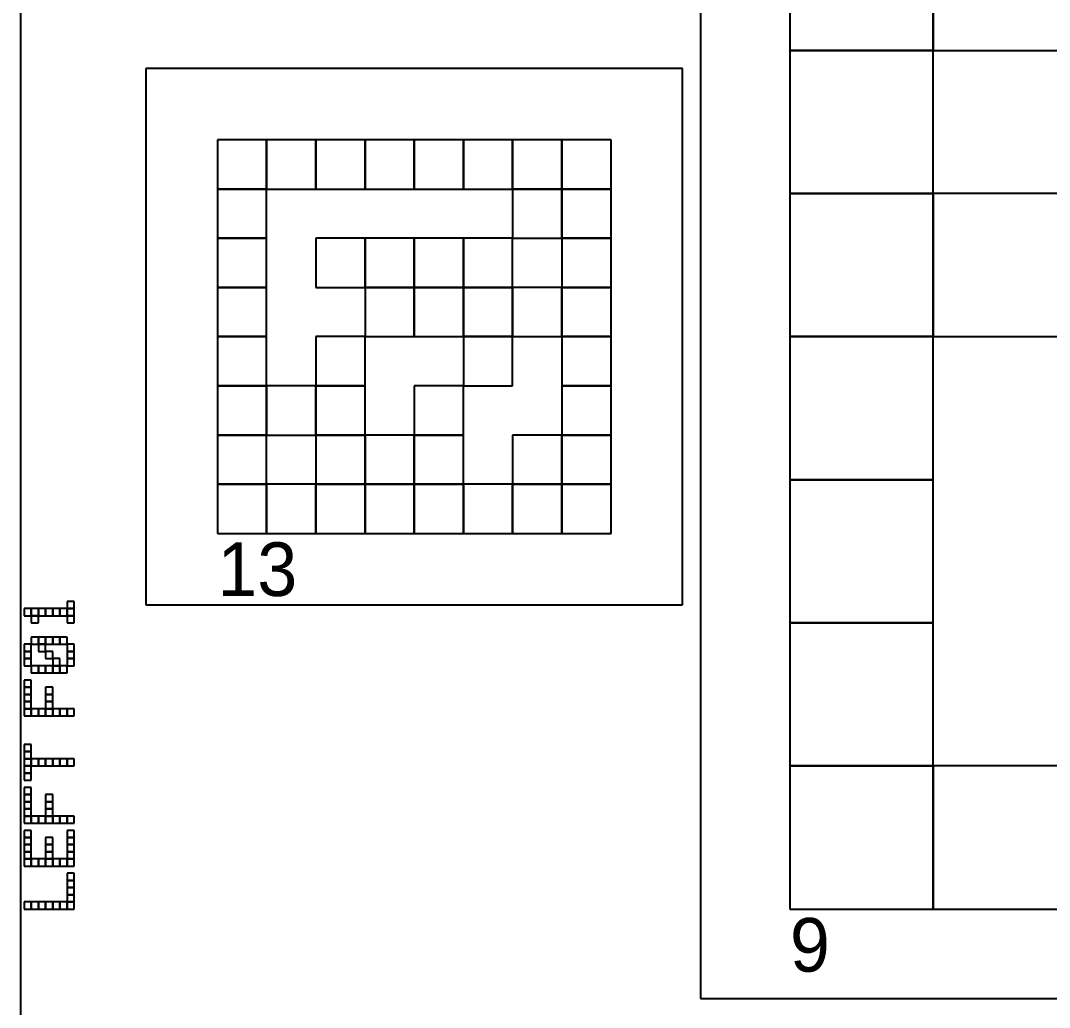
# Model space of a CAD drawing. Extents: x 0 to 150, y -8 to 159.
# Drawn here: x 0 to 57.5, y 37.5 to 92.7 of the extents above; entities that cross this region are included whole.
import ezdxf

# ---------------------------------------------------------------- set-up
doc = ezdxf.new("R2010")
doc.units = 0
for name, color, linetype in [('BLACK_POCKET', 7, 'CONTINUOUS'), ('BOARD_TEXT', 2, 'CONTINUOUS'), ('CUT', 1, 'CONTINUOUS'), ('LABEL', 3, 'CONTINUOUS'), ('QUIET_ZONE', 4, 'CONTINUOUS'), ('TAG_BOUNDARY', 8, 'CONTINUOUS')]:
    doc.layers.add(name, color=color, linetype=linetype)

msp = doc.modelspace()

# ---------------------------------------------------------------- linework, layer by layer
at = {"layer": 'BLACK_POCKET'}
for p, q in [((43, 99), (43, 91)), ((51, 91), (51, 99)), ((51, 99), (51, 91)), ((43, 91), (51, 91)), ((51, 91), (43, 91)), ((43, 91), (43, 83)), ((51, 91), (59, 91)), ((51, 83), (51, 91)), ((13.75, 86), (11, 86)), ((11, 86), (11, 83.25)), ((13.75, 83.25), (13.75, 86)), ((16.5, 86), (13.75, 86)), ((13.75, 86), (13.75, 83.25)), ((16.5, 83.25), (16.5, 86)), ((19.25, 86), (16.5, 86)), ((16.5, 86), (16.5, 83.25)), ((19.25, 83.25), (19.25, 86)), ((22, 86), (19.25, 86)), ((19.25, 86), (19.25, 83.25)), ((22, 83.25), (22, 86)), ((24.75, 86), (22, 86)), ((22, 86), (22, 83.25)), ((24.75, 83.25), (24.75, 86)), ((27.5, 86), (24.75, 86)), ((24.75, 86), (24.75, 83.25)), ((27.5, 83.25), (27.5, 86)), ((30.25, 86), (27.5, 86)), ((27.5, 86), (27.5, 83.25)), ((30.25, 83.25), (30.25, 86)), ((33, 86), (30.25, 86)), ((30.25, 86), (30.25, 83.25)), ((33, 83.25), (33, 86)), ((11, 83.25), (13.75, 83.25)), ((13.75, 83.25), (11, 83.25)), ((11, 83.25), (11, 80.5)), ((13.75, 83.25), (16.5, 83.25)), ((13.75, 80.5), (13.75, 83.25)), ((16.5, 83.25), (19.25, 83.25)), ((19.25, 83.25), (22, 83.25)), ((22, 83.25), (24.75, 83.25)), ((24.75, 83.25), (27.5, 83.25)), ((27.5, 83.25), (30.25, 83.25)), ((30.25, 83.25), (27.5, 83.25)), ((27.5, 83.25), (27.5, 80.5)), ((30.25, 83.25), (33, 83.25)), ((30.25, 80.5), (30.25, 83.25)), ((33, 83.25), (30.25, 83.25)), ((30.25, 83.25), (30.25, 80.5)), ((33, 80.5), (33, 83.25)), ((43, 83), (51, 83)), ((51, 83), (43, 83)), ((43, 83), (43, 75)), ((51, 75), (51, 83)), ((59, 83), (51, 83)), ((51, 83), (51, 75)), ((11, 80.5), (13.75, 80.5)), ((13.75, 80.5), (11, 80.5)), ((11, 80.5), (11, 77.75)), ((13.75, 77.75), (13.75, 80.5)), ((19.25, 80.5), (16.5, 80.5)), ((16.5, 80.5), (16.5, 77.75)), ((19.25, 77.75), (19.25, 80.5)), ((22, 80.5), (19.25, 80.5)), ((19.25, 80.5), (19.25, 77.75)), ((22, 77.75), (22, 80.5)), ((24.75, 80.5), (22, 80.5)), ((22, 80.5), (22, 77.75)), ((24.75, 77.75), (24.75, 80.5)), ((27.5, 80.5), (24.75, 80.5)), ((24.75, 80.5), (24.75, 77.75)), ((27.5, 80.5), (30.25, 80.5)), ((27.5, 77.75), (27.5, 80.5)), ((30.25, 80.5), (33, 80.5)), ((33, 80.5), (30.25, 80.5)), ((30.25, 80.5), (30.25, 77.75)), ((33, 77.75), (33, 80.5)), ((11, 77.75), (13.75, 77.75)), ((13.75, 77.75), (11, 77.75)), ((11, 77.75), (11, 75)), ((13.75, 75), (13.75, 77.75)), ((16.5, 77.75), (19.25, 77.75)), ((19.25, 77.75), (22, 77.75)), ((22, 77.75), (19.25, 77.75)), ((19.25, 77.75), (19.25, 75)), ((22, 77.75), (24.75, 77.75)), ((22, 75), (22, 77.75)), ((24.75, 77.75), (22, 77.75)), ((22, 77.75), (22, 75)), ((24.75, 77.75), (27.5, 77.75)), ((24.75, 75), (24.75, 77.75)), ((27.5, 77.75), (24.75, 77.75)), ((24.75, 77.75), (24.75, 75)), ((27.5, 75), (27.5, 77.75)), ((30.25, 77.75), (27.5, 77.75)), ((27.5, 77.75), (27.5, 75)), ((30.25, 77.75), (33, 77.75)), ((30.25, 75), (30.25, 77.75)), ((33, 77.75), (30.25, 77.75)), ((30.25, 77.75), (30.25, 75)), ((33, 75), (33, 77.75)), ((11, 75), (13.75, 75)), ((13.75, 75), (11, 75)), ((11, 75), (11, 72.25)), ((13.75, 72.25), (13.75, 75)), ((19.25, 75), (16.5, 75)), ((16.5, 75), (16.5, 72.25)), ((19.25, 75), (22, 75)), ((19.25, 72.25), (19.25, 75)), ((22, 75), (24.75, 75)), ((24.75, 75), (27.5, 75)), ((27.5, 75), (24.75, 75)), ((24.75, 75), (24.75, 72.25)), ((27.5, 75), (30.25, 75)), ((27.5, 72.25), (27.5, 75)), ((30.25, 75), (33, 75)), ((33, 75), (30.25, 75)), ((30.25, 75), (30.25, 72.25)), ((33, 72.25), (33, 75)), ((43, 75), (51, 75)), ((51, 75), (43, 75)), ((43, 75), (43, 67)), ((51, 75), (59, 75)), ((51, 67), (51, 75)), ((11, 72.25), (13.75, 72.25)), ((13.75, 72.25), (11, 72.25)), ((11, 72.25), (11, 69.5)), ((13.75, 69.5), (13.75, 72.25)), ((16.5, 72.25), (13.75, 72.25)), ((13.75, 72.25), (13.75, 69.5)), ((16.5, 72.25), (19.25, 72.25)), ((16.5, 69.5), (16.5, 72.25)), ((19.25, 72.25), (16.5, 72.25)), ((16.5, 72.25), (16.5, 69.5)), ((19.25, 69.5), (19.25, 72.25)), ((24.75, 72.25), (22, 72.25)), ((22, 72.25), (22, 69.5)), ((24.75, 72.25), (27.5, 72.25)), ((24.75, 69.5), (24.75, 72.25)), ((30.25, 72.25), (33, 72.25)), ((33, 72.25), (30.25, 72.25)), ((30.25, 72.25), (30.25, 69.5)), ((33, 69.5), (33, 72.25)), ((11, 69.5), (13.75, 69.5)), ((13.75, 69.5), (11, 69.5)), ((11, 69.5), (11, 66.75)), ((13.75, 69.5), (16.5, 69.5)), ((13.75, 66.75), (13.75, 69.5)), ((16.5, 69.5), (19.25, 69.5)), ((19.25, 69.5), (16.5, 69.5)), ((16.5, 69.5), (16.5, 66.75)), ((19.25, 66.75), (19.25, 69.5)), ((22, 69.5), (19.25, 69.5)), ((19.25, 69.5), (19.25, 66.75)), ((22, 69.5), (24.75, 69.5)), ((22, 66.75), (22, 69.5)), ((24.75, 69.5), (22, 69.5)), ((22, 69.5), (22, 66.75)), ((24.75, 66.75), (24.75, 69.5)), ((30.25, 69.5), (27.5, 69.5)), ((27.5, 69.5), (27.5, 66.75)), ((30.25, 69.5), (33, 69.5)), ((30.25, 66.75), (30.25, 69.5)), ((33, 69.5), (30.25, 69.5)), ((30.25, 69.5), (30.25, 66.75)), ((33, 66.75), (33, 69.5)), ((11, 66.75), (13.75, 66.75)), ((13.75, 66.75), (11, 66.75)), ((11, 66.75), (11, 64)), ((13.75, 64), (13.75, 66.75)), ((16.5, 66.75), (13.75, 66.75)), ((13.75, 66.75), (13.75, 64)), ((16.5, 66.75), (19.25, 66.75)), ((16.5, 64), (16.5, 66.75)), ((19.25, 66.75), (16.5, 66.75)), ((16.5, 66.75), (16.5, 64)), ((19.25, 66.75), (22, 66.75)), ((19.25, 64), (19.25, 66.75)), ((22, 66.75), (19.25, 66.75)), ((19.25, 66.75), (19.25, 64)), ((22, 66.75), (24.75, 66.75)), ((22, 64), (22, 66.75)), ((24.75, 66.75), (22, 66.75)), ((22, 66.75), (22, 64)), ((24.75, 64), (24.75, 66.75)), ((27.5, 66.75), (24.75, 66.75)), ((24.75, 66.75), (24.75, 64)), ((27.5, 66.75), (30.25, 66.75)), ((27.5, 64), (27.5, 66.75)), ((30.25, 66.75), (27.5, 66.75)), ((27.5, 66.75), (27.5, 64)), ((30.25, 66.75), (33, 66.75)), ((30.25, 64), (30.25, 66.75)), ((33, 66.75), (30.25, 66.75)), ((30.25, 66.75), (30.25, 64)), ((33, 64), (33, 66.75)), ((43, 67), (51, 67)), ((51, 67), (43, 67)), ((43, 67), (43, 59)), ((51, 59), (51, 67)), ((11, 64), (13.75, 64)), ((13.75, 64), (16.5, 64)), ((16.5, 64), (19.25, 64)), ((19.25, 64), (22, 64)), ((22, 64), (24.75, 64)), ((24.75, 64), (27.5, 64)), ((27.5, 64), (30.25, 64)), ((30.25, 64), (33, 64)), ((43, 59), (51, 59)), ((51, 59), (43, 59)), ((43, 59), (43, 51)), ((51, 51), (51, 59)), ((43, 51), (51, 51)), ((51, 51), (43, 51)), ((43, 51), (43, 43)), ((51, 43), (51, 51)), ((59, 51), (51, 51)), ((51, 51), (51, 43)), ((43, 43), (51, 43)), ((51, 43), (59, 43))]:
    msp.add_line(p, q, dxfattribs=at)
at = {"layer": 'BOARD_TEXT'}
for p, q in [((0.6, 59.8), (0.2, 59.8)), ((0.2, 59.8), (0.2, 59.4)), ((0.6, 59.4), (0.6, 59.8)), ((1, 59.8), (0.6, 59.8)), ((0.6, 59.8), (0.6, 59.4)), ((1, 59.4), (1, 59.8)), ((1.4, 59.8), (1, 59.8)), ((1, 59.8), (1, 59.4)), ((1.4, 59.4), (1.4, 59.8)), ((1.8, 59.8), (1.4, 59.8)), ((1.4, 59.8), (1.4, 59.4)), ((1.8, 59.4), (1.8, 59.8)), ((2.2, 59.8), (1.8, 59.8)), ((1.8, 59.8), (1.8, 59.4)), ((2.2, 59.4), (2.2, 59.8)), ((2.6, 59.8), (2.2, 59.8)), ((2.2, 59.8), (2.2, 59.4)), ((3, 60.2), (2.6, 60.2)), ((2.6, 60.2), (2.6, 59.8)), ((2.6, 59.4), (2.6, 59.8)), ((3, 59.8), (2.6, 59.8)), ((2.6, 59.8), (2.6, 59.4)), ((2.6, 59.8), (3, 59.8)), ((3, 59.8), (3, 60.2)), ((3, 59.4), (3, 59.8)), ((0.2, 59.4), (0.6, 59.4)), ((1, 59.4), (0.6, 59.4)), ((0.6, 59.4), (0.6, 59)), ((0.6, 59.4), (1, 59.4)), ((1, 59), (1, 59.4)), ((1, 59.4), (1.4, 59.4)), ((1.4, 59.4), (1.8, 59.4)), ((1.8, 59.4), (2.2, 59.4)), ((2.2, 59.4), (2.6, 59.4)), ((3, 59.4), (2.6, 59.4)), ((2.6, 59.4), (2.6, 59)), ((2.6, 59.4), (3, 59.4)), ((3, 59), (3, 59.4)), ((0.6, 59), (1, 59)), ((2.6, 59), (3, 59)), ((1, 58.2), (0.6, 58.2)), ((0.6, 58.2), (0.6, 57.8)), ((1, 57.8), (1, 58.2)), ((1.4, 58.2), (1, 58.2)), ((1, 58.2), (1, 57.8)), ((1.4, 57.8), (1.4, 58.2)), ((1.8, 58.2), (1.4, 58.2)), ((1.4, 58.2), (1.4, 57.8)), ((1.8, 57.8), (1.8, 58.2)), ((2.2, 58.2), (1.8, 58.2)), ((1.8, 58.2), (1.8, 57.8)), ((2.2, 57.8), (2.2, 58.2)), ((2.6, 58.2), (2.2, 58.2)), ((2.2, 58.2), (2.2, 57.8)), ((2.6, 57.8), (2.6, 58.2)), ((0.6, 57.8), (0.2, 57.8)), ((0.2, 57.8), (0.2, 57.4)), ((0.6, 57.4), (0.6, 57.8)), ((0.6, 57.8), (1, 57.8)), ((1.4, 57.8), (1, 57.8)), ((1, 57.8), (1, 57.4)), ((1, 57.8), (1.4, 57.8)), ((1.4, 57.4), (1.4, 57.8)), ((1.4, 57.8), (1.8, 57.8)), ((1.8, 57.8), (2.2, 57.8)), ((2.2, 57.8), (2.6, 57.8)), ((3, 57.8), (2.6, 57.8)), ((2.6, 57.8), (2.6, 57.4)), ((3, 57.4), (3, 57.8)), ((0.6, 57.4), (0.2, 57.4)), ((0.2, 57.4), (0.2, 57)), ((0.2, 57.4), (0.6, 57.4)), ((0.6, 57), (0.2, 57)), ((0.2, 57), (0.2, 56.6)), ((0.2, 57), (0.6, 57)), ((0.6, 57), (0.6, 57.4)), ((0.6, 56.6), (0.6, 57)), ((1, 57.4), (1.4, 57.4)), ((1.8, 57.4), (1.4, 57.4)), ((1.4, 57.4), (1.4, 57)), ((1.4, 57), (1.8, 57)), ((1.8, 57), (1.8, 57.4)), ((2.2, 57), (1.8, 57)), ((1.8, 57), (1.8, 56.6)), ((2.2, 56.6), (2.2, 57)), ((3, 57.4), (2.6, 57.4)), ((2.6, 57.4), (2.6, 57)), ((2.6, 57.4), (3, 57.4)), ((3, 57), (2.6, 57)), ((2.6, 57), (2.6, 56.6)), ((2.6, 57), (3, 57)), ((3, 57), (3, 57.4)), ((3, 56.6), (3, 57)), ((0.2, 56.6), (0.6, 56.6)), ((1, 56.6), (0.6, 56.6)), ((0.6, 56.6), (0.6, 56.2)), ((1, 56.2), (1, 56.6)), ((1.4, 56.6), (1, 56.6)), ((1, 56.6), (1, 56.2)), ((1.4, 56.2), (1.4, 56.6)), ((1.8, 56.6), (1.4, 56.6)), ((1.4, 56.6), (1.4, 56.2)), ((1.8, 56.2), (1.8, 56.6)), ((2.2, 56.6), (1.8, 56.6)), ((1.8, 56.6), (1.8, 56.2)), ((1.8, 56.6), (2.2, 56.6)), ((2.2, 56.2), (2.2, 56.6)), ((2.6, 56.6), (2.2, 56.6)), ((2.2, 56.6), (2.2, 56.2)), ((2.6, 56.2), (2.6, 56.6)), ((2.6, 56.6), (3, 56.6)), ((0.6, 55.8), (0.2, 55.8)), ((0.2, 55.8), (0.2, 55.4)), ((0.6, 56.2), (1, 56.2)), ((0.6, 55.4), (0.6, 55.8)), ((1, 56.2), (1.4, 56.2)), ((1.4, 56.2), (1.8, 56.2)), ((1.8, 56.2), (2.2, 56.2)), ((2.2, 56.2), (2.6, 56.2)), ((0.6, 55.4), (0.2, 55.4)), ((0.2, 55.4), (0.2, 55)), ((0.2, 55.4), (0.6, 55.4)), ((0.6, 55), (0.6, 55.4)), ((1.8, 55.4), (1.4, 55.4)), ((1.4, 55.4), (1.4, 55)), ((1.8, 55), (1.8, 55.4)), ((0.6, 55), (0.2, 55)), ((0.2, 55), (0.2, 54.6)), ((0.2, 55), (0.6, 55)), ((0.6, 54.6), (0.6, 55)), ((1.8, 55), (1.4, 55)), ((1.4, 55), (1.4, 54.6)), ((1.4, 55), (1.8, 55)), ((1.8, 54.6), (1.8, 55)), ((0.6, 54.6), (0.2, 54.6)), ((0.2, 54.6), (0.2, 54.2)), ((0.2, 54.6), (0.6, 54.6)), ((0.6, 54.2), (0.2, 54.2)), ((0.2, 54.2), (0.2, 53.8)), ((0.2, 54.2), (0.6, 54.2)), ((0.6, 54.2), (0.6, 54.6)), ((0.6, 53.8), (0.6, 54.2)), ((1, 54.2), (0.6, 54.2)), ((0.6, 54.2), (0.6, 53.8)), ((1, 53.8), (1, 54.2)), ((1.4, 54.2), (1, 54.2)), ((1, 54.2), (1, 53.8)), ((1.8, 54.6), (1.4, 54.6)), ((1.4, 54.6), (1.4, 54.2)), ((1.4, 54.6), (1.8, 54.6)), ((1.4, 53.8), (1.4, 54.2)), ((1.8, 54.2), (1.4, 54.2)), ((1.4, 54.2), (1.4, 53.8)), ((1.4, 54.2), (1.8, 54.2)), ((1.8, 54.2), (1.8, 54.6)), ((1.8, 53.8), (1.8, 54.2)), ((2.2, 54.2), (1.8, 54.2)), ((1.8, 54.2), (1.8, 53.8)), ((2.2, 53.8), (2.2, 54.2)), ((2.6, 54.2), (2.2, 54.2)), ((2.2, 54.2), (2.2, 53.8)), ((2.6, 53.8), (2.6, 54.2)), ((3, 54.2), (2.6, 54.2)), ((2.6, 54.2), (2.6, 53.8)), ((3, 53.8), (3, 54.2)), ((0.2, 53.8), (0.6, 53.8)), ((0.6, 53.8), (1, 53.8)), ((1, 53.8), (1.4, 53.8)), ((1.4, 53.8), (1.8, 53.8)), ((1.8, 53.8), (2.2, 53.8)), ((2.2, 53.8), (2.6, 53.8)), ((2.6, 53.8), (3, 53.8)), ((0.6, 52.2), (0.2, 52.2)), ((0.2, 52.2), (0.2, 51.8)), ((0.6, 51.8), (0.2, 51.8)), ((0.2, 51.8), (0.2, 51.4)), ((0.2, 51.8), (0.6, 51.8)), ((0.6, 51.8), (0.6, 52.2)), ((0.6, 51.4), (0.6, 51.8)), ((0.6, 51.4), (0.2, 51.4)), ((0.2, 51.4), (0.2, 51)), ((0.2, 51.4), (0.6, 51.4)), ((0.6, 51), (0.6, 51.4)), ((1, 51.4), (0.6, 51.4)), ((0.6, 51.4), (0.6, 51)), ((1, 51), (1, 51.4)), ((1.4, 51.4), (1, 51.4)), ((1, 51.4), (1, 51)), ((1.4, 51), (1.4, 51.4)), ((1.8, 51.4), (1.4, 51.4)), ((1.4, 51.4), (1.4, 51)), ((1.8, 51), (1.8, 51.4)), ((2.2, 51.4), (1.8, 51.4)), ((1.8, 51.4), (1.8, 51)), ((2.2, 51), (2.2, 51.4)), ((2.6, 51.4), (2.2, 51.4)), ((2.2, 51.4), (2.2, 51)), ((2.6, 51), (2.6, 51.4)), ((3, 51.4), (2.6, 51.4)), ((2.6, 51.4), (2.6, 51)), ((3, 51), (3, 51.4)), ((0.6, 51), (0.2, 51)), ((0.2, 51), (0.2, 50.6)), ((0.2, 51), (0.6, 51)), ((0.6, 50.6), (0.2, 50.6)), ((0.2, 50.6), (0.2, 50.2)), ((0.2, 50.6), (0.6, 50.6)), ((0.6, 50.6), (0.6, 51)), ((0.6, 51), (1, 51)), ((0.6, 50.2), (0.6, 50.6)), ((1, 51), (1.4, 51)), ((1.4, 51), (1.8, 51)), ((1.8, 51), (2.2, 51)), ((2.2, 51), (2.6, 51)), ((2.6, 51), (3, 51)), ((0.2, 50.2), (0.6, 50.2)), ((0.6, 49.8), (0.2, 49.8)), ((0.2, 49.8), (0.2, 49.4)), ((0.6, 49.4), (0.6, 49.8)), ((0.6, 49.4), (0.2, 49.4)), ((0.2, 49.4), (0.2, 49)), ((0.2, 49.4), (0.6, 49.4)), ((0.6, 49), (0.2, 49)), ((0.2, 49), (0.2, 48.6)), ((0.2, 49), (0.6, 49)), ((0.6, 49), (0.6, 49.4)), ((0.6, 48.6), (0.6, 49)), ((1.8, 49.4), (1.4, 49.4)), ((1.4, 49.4), (1.4, 49)), ((1.8, 49), (1.4, 49)), ((1.4, 49), (1.4, 48.6)), ((1.4, 49), (1.8, 49)), ((1.8, 49), (1.8, 49.4)), ((1.8, 48.6), (1.8, 49)), ((0.6, 48.6), (0.2, 48.6)), ((0.2, 48.6), (0.2, 48.2)), ((0.2, 48.6), (0.6, 48.6)), ((0.6, 48.2), (0.6, 48.6)), ((1.8, 48.6), (1.4, 48.6)), ((1.4, 48.6), (1.4, 48.2)), ((1.4, 48.6), (1.8, 48.6)), ((1.8, 48.2), (1.8, 48.6)), ((0.6, 48.2), (0.2, 48.2)), ((0.2, 48.2), (0.2, 47.8)), ((0.2, 48.2), (0.6, 48.2)), ((0.2, 47.8), (0.6, 47.8)), ((0.6, 47.8), (0.6, 48.2)), ((1, 48.2), (0.6, 48.2)), ((0.6, 48.2), (0.6, 47.8)), ((0.6, 47.8), (1, 47.8)), ((1, 47.8), (1, 48.2)), ((1.4, 48.2), (1, 48.2)), ((1, 48.2), (1, 47.8)), ((1, 47.8), (1.4, 47.8)), ((1.4, 47.8), (1.4, 48.2)), ((1.8, 48.2), (1.4, 48.2)), ((1.4, 48.2), (1.4, 47.8)), ((1.4, 48.2), (1.8, 48.2)), ((1.4, 47.8), (1.8, 47.8)), ((1.8, 47.8), (1.8, 48.2)), ((2.2, 48.2), (1.8, 48.2)), ((1.8, 48.2), (1.8, 47.8)), ((1.8, 47.8), (2.2, 47.8)), ((2.2, 47.8), (2.2, 48.2)), ((2.6, 48.2), (2.2, 48.2)), ((2.2, 48.2), (2.2, 47.8)), ((2.2, 47.8), (2.6, 47.8)), ((2.6, 47.8), (2.6, 48.2)), ((3, 48.2), (2.6, 48.2)), ((2.6, 48.2), (2.6, 47.8)), ((2.6, 47.8), (3, 47.8)), ((3, 47.8), (3, 48.2)), ((0.6, 47.4), (0.2, 47.4)), ((0.2, 47.4), (0.2, 47)), ((0.6, 47), (0.6, 47.4)), ((3, 47.4), (2.6, 47.4)), ((2.6, 47.4), (2.6, 47)), ((3, 47), (3, 47.4)), ((0.6, 47), (0.2, 47)), ((0.2, 47), (0.2, 46.6)), ((0.2, 47), (0.6, 47)), ((0.6, 46.6), (0.2, 46.6)), ((0.2, 46.6), (0.2, 46.2)), ((0.2, 46.6), (0.6, 46.6)), ((0.6, 46.6), (0.6, 47)), ((0.6, 46.2), (0.6, 46.6)), ((1.8, 47), (1.4, 47)), ((1.4, 47), (1.4, 46.6)), ((1.8, 46.6), (1.4, 46.6)), ((1.4, 46.6), (1.4, 46.2)), ((1.4, 46.6), (1.8, 46.6)), ((1.8, 46.6), (1.8, 47)), ((1.8, 46.2), (1.8, 46.6)), ((3, 47), (2.6, 47)), ((2.6, 47), (2.6, 46.6)), ((2.6, 47), (3, 47)), ((3, 46.6), (2.6, 46.6)), ((2.6, 46.6), (2.6, 46.2)), ((2.6, 46.6), (3, 46.6)), ((3, 46.6), (3, 47)), ((3, 46.2), (3, 46.6)), ((0.6, 46.2), (0.2, 46.2)), ((0.2, 46.2), (0.2, 45.8)), ((0.2, 46.2), (0.6, 46.2)), ((0.6, 45.8), (0.6, 46.2)), ((1.8, 46.2), (1.4, 46.2)), ((1.4, 46.2), (1.4, 45.8)), ((1.4, 46.2), (1.8, 46.2)), ((1.8, 45.8), (1.8, 46.2)), ((3, 46.2), (2.6, 46.2)), ((2.6, 46.2), (2.6, 45.8)), ((2.6, 46.2), (3, 46.2)), ((3, 45.8), (3, 46.2)), ((0.6, 45.8), (0.2, 45.8)), ((0.2, 45.8), (0.2, 45.4)), ((0.2, 45.8), (0.6, 45.8)), ((0.6, 45.4), (0.6, 45.8)), ((1, 45.8), (0.6, 45.8)), ((0.6, 45.8), (0.6, 45.4)), ((1, 45.4), (1, 45.8)), ((1.4, 45.8), (1, 45.8)), ((1, 45.8), (1, 45.4)), ((1.4, 45.4), (1.4, 45.8)), ((1.8, 45.8), (1.4, 45.8)), ((1.4, 45.8), (1.4, 45.4)), ((1.4, 45.8), (1.8, 45.8)), ((1.8, 45.4), (1.8, 45.8)), ((2.2, 45.8), (1.8, 45.8)), ((1.8, 45.8), (1.8, 45.4)), ((2.2, 45.4), (2.2, 45.8)), ((2.6, 45.8), (2.2, 45.8)), ((2.2, 45.8), (2.2, 45.4)), ((2.6, 45.4), (2.6, 45.8)), ((3, 45.8), (2.6, 45.8)), ((2.6, 45.8), (2.6, 45.4)), ((2.6, 45.8), (3, 45.8)), ((3, 45.4), (3, 45.8)), ((0.2, 45.4), (0.6, 45.4)), ((0.6, 45.4), (1, 45.4)), ((1, 45.4), (1.4, 45.4)), ((1.4, 45.4), (1.8, 45.4)), ((1.8, 45.4), (2.2, 45.4)), ((2.2, 45.4), (2.6, 45.4)), ((2.6, 45.4), (3, 45.4)), ((3, 45), (2.6, 45)), ((2.6, 45), (2.6, 44.6)), ((3, 44.6), (3, 45)), ((3, 44.6), (2.6, 44.6)), ((2.6, 44.6), (2.6, 44.2)), ((2.6, 44.6), (3, 44.6)), ((3, 44.2), (3, 44.6)), ((3, 44.2), (2.6, 44.2)), ((2.6, 44.2), (2.6, 43.8)), ((2.6, 44.2), (3, 44.2)), ((3, 43.8), (2.6, 43.8)), ((2.6, 43.8), (2.6, 43.4)), ((2.6, 43.8), (3, 43.8)), ((3, 43.8), (3, 44.2)), ((3, 43.4), (3, 43.8)), ((0.6, 43.4), (0.2, 43.4)), ((0.2, 43.4), (0.2, 43)), ((0.6, 43), (0.6, 43.4)), ((1, 43.4), (0.6, 43.4)), ((0.6, 43.4), (0.6, 43)), ((1, 43), (1, 43.4)), ((1.4, 43.4), (1, 43.4)), ((1, 43.4), (1, 43)), ((1.4, 43), (1.4, 43.4)), ((1.8, 43.4), (1.4, 43.4)), ((1.4, 43.4), (1.4, 43)), ((1.8, 43), (1.8, 43.4)), ((2.2, 43.4), (1.8, 43.4)), ((1.8, 43.4), (1.8, 43)), ((2.2, 43), (2.2, 43.4)), ((2.6, 43.4), (2.2, 43.4)), ((2.2, 43.4), (2.2, 43)), ((2.6, 43), (2.6, 43.4)), ((3, 43.4), (2.6, 43.4)), ((2.6, 43.4), (2.6, 43)), ((2.6, 43.4), (3, 43.4)), ((3, 43), (3, 43.4)), ((0.2, 43), (0.6, 43)), ((0.6, 43), (1, 43)), ((1, 43), (1.4, 43)), ((1.4, 43), (1.8, 43)), ((1.8, 43), (2.2, 43)), ((2.2, 43), (2.6, 43)), ((2.6, 43), (3, 43))]:
    msp.add_line(p, q, dxfattribs=at)
at = {"layer": 'CUT'}
msp.add_line((0, 150), (0, 0), dxfattribs=at)
at = {"layer": 'QUIET_ZONE'}
for p, q in [((38, 112), (38, 38)), ((37, 90), (7, 90)), ((7, 90), (7, 60)), ((37, 60), (37, 90)), ((7, 60), (37, 60)), ((38, 38), (112, 38))]:
    msp.add_line(p, q, dxfattribs=at)
at = {"layer": 'TAG_BOUNDARY'}
for p, q in [((43, 107), (43, 43)), ((33, 86), (11, 86)), ((11, 86), (11, 64)), ((33, 64), (33, 86)), ((11, 64), (33, 64)), ((43, 43), (107, 43))]:
    msp.add_line(p, q, dxfattribs=at)

# ---------------------------------------------------------------- texts
at = {"layer": 'LABEL'}
for s, p in [('13', (11, 60.5)), ('9', (43, 39.5))]:
    msp.add_text(s, height=3, dxfattribs=at).set_placement(p)

doc.saveas('drawing.dxf')
